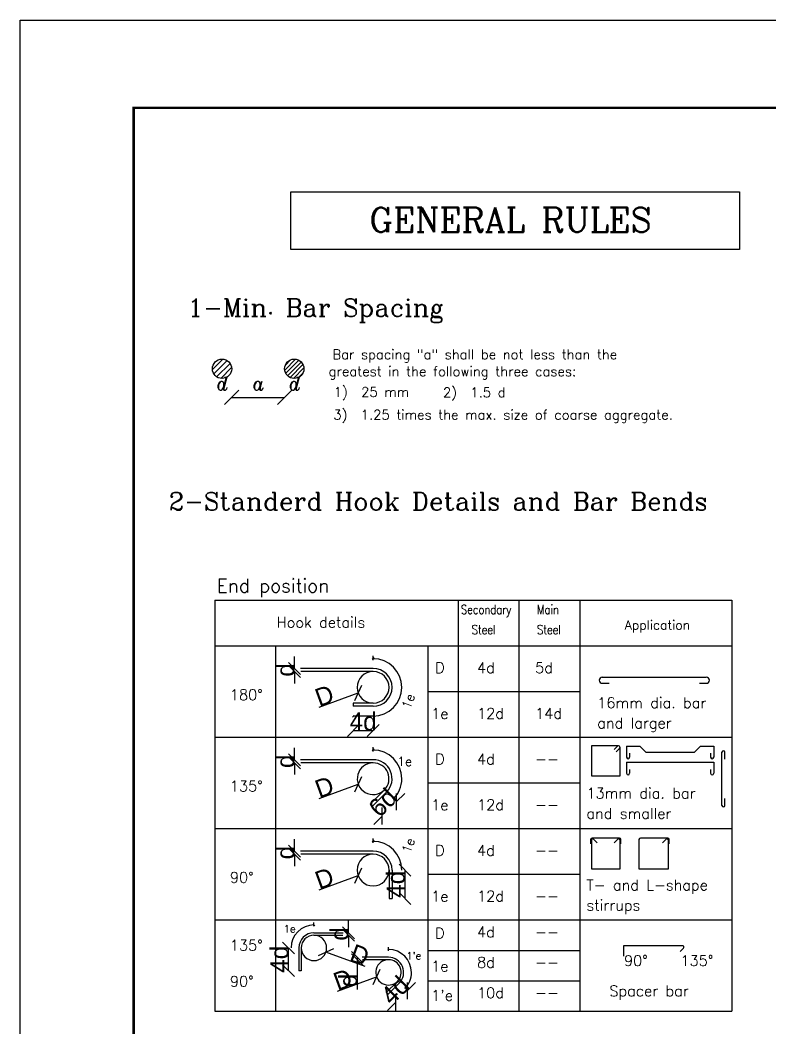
# Model space of a CAD drawing. Extents: x 166525 to 167198, y 178739 to 179747.
# Drawn here: x 166613.83 to 166624.19, y 179622.13 to 179636.04 of the extents above; entities that cross this region are included whole.
import ezdxf
from ezdxf.enums import TextEntityAlignment as Align

# ---------------------------------------------------------------- set-up
doc = ezdxf.new("R2010")
doc.units = 0
doc.header["$MEASUREMENT"] = 0
doc.linetypes.add('AUSGEZOGEN', pattern=[0])
doc.layers.get('0').update_dxf_attribs({"linetype": 'CONTINUOUS'})
doc.layers.get('DEFPOINTS').update_dxf_attribs({"linetype": 'CONTINUOUS'})
for name, color, linetype in [('1', 7, 'CONTINUOUS'), ('CL', 7, 'AUSGEZOGEN'), ('COVER', 7, 'CONTINUOUS'), ('DIMCEN', 4, 'CONTINUOUS'), ('HATCH', 40, 'CONTINUOUS'), ('MHATCH', 8, 'CONTINUOUS'), ('Steel', 2, 'CONTINUOUS'), ('TEXT', 7, 'CONTINUOUS')]:
    doc.layers.add(name, color=color, linetype=linetype)
doc.styles.add('ITALICC', font='italicc')
doc.styles.add('ROMANC', font='romanc', dxfattribs={"height": 30})
doc.styles.add('ROMANS', font='romans.shx')
doc.dimstyles.new('1', dxfattribs={"dimtxt": 0.18, "dimasz": 0, "dimexe": 0, "dimexo": 0, "dimgap": 0.1, "dimtad": 1, "dimlfac": 0.5, "dimzin": 0, "dimdsep": 46, "dimtxsty": 'ITALICC', "dimtsz": 0.1, "dimcen": 0, "dimse1": 1, "dimse2": 1, "dimclrd": 256, "dimclre": 256, "dimclrt": 6, "dimadec": 0, "dimazin": 0, "dimtfac": 5, "dimtix": 1, "dimtofl": 0, "dimtmove": 2, "dimatfit": 3, "dimfxl": 1, "dimtolj": 1, "dimtzin": 0, "dimarcsym": 0})
doc.dimstyles.new('mais 1-100 plan', dxfattribs={"dimtxt": 0.25, "dimasz": 0.1635, "dimexe": 0.18, "dimexo": 0.0625, "dimgap": 0, "dimtad": 1, "dimzin": 0, "dimdsep": 46, "dimtxsty": 'Standard', "dimblk": 'OBLIQUE', "dimcen": 0, "dimse1": 1, "dimse2": 1, "dimclrd": 8, "dimclrt": 4, "dimadec": 0, "dimazin": 0, "dimtfac": 1, "dimtix": 1, "dimtofl": 0, "dimtmove": 0, "dimatfit": 3, "dimldrblk": 'OBLIQUE', "dimfxl": 0.18, "dimtolj": 1, "dimtzin": 0, "dimarcsym": 0})

# ---------------------------------------------------------------- blocks, each defined once
blk = doc.blocks.new('*D144')
at = {"layer": 'DEFPOINTS', "color": 0, "transparency": 16777216}
for p in [(166616.756, 179631.119), (166617.487, 179631.119), (166617.487, 179630.835)]:
    blk.add_point(p, dxfattribs=at)
at = {"layer": 'TEXT', "lineweight": -2, "transparency": 16777216}
for p, q in [((166616.656, 179630.735), (166616.856, 179630.935)), ((166617.387, 179630.735), (166617.587, 179630.935)), ((166616.756, 179630.835), (166617.487, 179630.835))]:
    blk.add_line(p, q, dxfattribs=at)
at = {"layer": 'TEXT', "color": 6, "transparency": 16777216, "insert": (166617.121, 179631.025), "char_height": 0.18, "attachment_point": 5, "style": 'ITALICC'}
blk.add_mtext('\\A1;{a}', dxfattribs=at)
blk = doc.blocks.new('*D145')
at = {"layer": 'DEFPOINTS', "color": 0, "transparency": 16777216}
for p in [(166616.488, 179631.119), (166616.756, 179631.119), (166616.756, 179630.835)]:
    blk.add_point(p, dxfattribs=at)
at = {"layer": 'TEXT', "color": 6, "transparency": 16777216, "insert": (166616.622, 179631.025), "char_height": 0.18, "attachment_point": 5, "style": 'ITALICC'}
blk.add_mtext('\\A1;{d}', dxfattribs=at)
blk = doc.blocks.new('*D146')
at = {"layer": 'DEFPOINTS', "color": 0, "transparency": 16777216}
for p in [(166617.487, 179631.119), (166617.754, 179631.119), (166617.754, 179630.835)]:
    blk.add_point(p, dxfattribs=at)
at = {"layer": 'TEXT', "color": 6, "transparency": 16777216, "insert": (166617.621, 179631.025), "char_height": 0.18, "attachment_point": 5, "style": 'ITALICC'}
blk.add_mtext('\\A1;{d}', dxfattribs=at)
blk = doc.blocks.new('_OBLIQUE')
at = {"color": 0, "linetype": 'ByBlock'}
blk.add_line((-0.5, -0.5), (0.5, 0.5), dxfattribs=at)
blk = doc.blocks.new('*D147')
at = {"color": 8, "linetype": 'Continuous', "lineweight": -2, "transparency": 16777216}
blk.add_line((166617.54, 179622.917), (166617.54, 179623.231), dxfattribs=at)
at = {"layer": 'DEFPOINTS', "color": 0, "linetype": 'Continuous', "transparency": 16777216}
for p in [(166617.54, 179623.231), (166617.63, 179623.231), (166617.63, 179622.917)]:
    blk.add_point(p, dxfattribs=at)
at = {"color": 8, "linetype": 'Continuous', "lineweight": -2, "transparency": 16777216, "xscale": 0.1635000000000001, "yscale": 0.1635000000000001, "zscale": 0.1635000000000001}
for p, rotation in [((166617.54, 179623.231), 90), ((166617.54, 179622.917), 270)]:
    blk.add_blockref('_OBLIQUE', p, dxfattribs=dict(at, rotation=rotation))
at = {"color": 4, "linetype": 'Continuous', "transparency": 16777216, "insert": (166617.415, 179623.074), "char_height": 0.25, "attachment_point": 5, "rotation": 90}
blk.add_mtext('\\A1;{4d}', dxfattribs=at)
blk = doc.blocks.new('*D148')
at = {"color": 8, "linetype": 'Continuous', "lineweight": -2, "transparency": 16777216}
blk.add_line((166618.599, 179622.973), (166618.057, 179623.171), dxfattribs=at)
at = {"layer": 'DEFPOINTS', "color": 0, "linetype": 'Continuous', "transparency": 16777216}
for p in [(166617.728, 179623.292), (166618.057, 179623.171)]:
    blk.add_point(p, dxfattribs=at)
at = {"color": 8, "linetype": 'Continuous', "lineweight": -2, "transparency": 16777216, "xscale": 0.1635000000000001, "yscale": 0.1635000000000001, "zscale": 0.1635000000000001, "rotation": 159.8860967569971}
blk.add_blockref('_OBLIQUE', (166618.057, 179623.171), dxfattribs=at)
at = {"color": 4, "linetype": 'Continuous', "transparency": 16777216, "insert": (166618.525, 179623.133), "char_height": 0.25, "attachment_point": 5, "rotation": 339.8861}
blk.add_mtext('\\A1;{D}', dxfattribs=at)
blk = doc.blocks.new('*D149')
at = {"color": 8, "linetype": 'Continuous', "lineweight": -2, "transparency": 16777216}
for p, q in [((166617.623, 179625.829), (166617.623, 179625.993)), ((166617.623, 179625.787), (166617.623, 179625.624))]:
    blk.add_line(p, q, dxfattribs=at)
at = {"layer": 'DEFPOINTS', "color": 0, "linetype": 'Continuous', "transparency": 16777216}
for p in [(166617.623, 179625.787), (166617.708, 179625.829), (166617.713, 179625.787)]:
    blk.add_point(p, dxfattribs=at)
at = {"color": 8, "linetype": 'Continuous', "lineweight": -2, "transparency": 16777216, "xscale": 0.1635000000000001, "yscale": 0.1635000000000001, "zscale": 0.1635000000000001}
for p, rotation in [((166617.623, 179625.829), 270), ((166617.623, 179625.787), 90)]:
    blk.add_blockref('_OBLIQUE', p, dxfattribs=dict(at, rotation=rotation))
at = {"color": 4, "linetype": 'Continuous', "transparency": 16777216, "insert": (166617.498, 179625.808), "char_height": 0.25, "attachment_point": 5, "rotation": 90}
blk.add_mtext('\\A1;{d}', dxfattribs=at)
blk = doc.blocks.new('*D150')
at = {"color": 8, "linetype": 'Continuous', "lineweight": -2, "transparency": 16777216}
for p, q in [((166617.623, 179624.568), (166617.623, 179624.731)), ((166617.623, 179624.526), (166617.623, 179624.362))]:
    blk.add_line(p, q, dxfattribs=at)
at = {"layer": 'DEFPOINTS', "color": 0, "linetype": 'Continuous', "transparency": 16777216}
for p in [(166617.708, 179624.568), (166617.623, 179624.526), (166617.713, 179624.526)]:
    blk.add_point(p, dxfattribs=at)
at = {"color": 8, "linetype": 'Continuous', "lineweight": -2, "transparency": 16777216, "xscale": 0.1635000000000001, "yscale": 0.1635000000000001, "zscale": 0.1635000000000001}
for p, rotation in [((166617.623, 179624.568), 270), ((166617.623, 179624.526), 90)]:
    blk.add_blockref('_OBLIQUE', p, dxfattribs=dict(at, rotation=rotation))
at = {"color": 4, "linetype": 'Continuous', "transparency": 16777216, "insert": (166617.498, 179624.547), "char_height": 0.25, "attachment_point": 5, "rotation": 90}
blk.add_mtext('\\A1;{d}', dxfattribs=at)
blk = doc.blocks.new('*D151')
at = {"color": 8, "linetype": 'Continuous', "lineweight": -2, "transparency": 16777216}
for p, q in [((166617.623, 179627.091), (166617.623, 179627.255)), ((166617.623, 179627.049), (166617.623, 179626.885))]:
    blk.add_line(p, q, dxfattribs=at)
at = {"layer": 'DEFPOINTS', "color": 0, "linetype": 'Continuous', "transparency": 16777216}
for p in [(166617.623, 179627.049), (166617.708, 179627.091), (166617.713, 179627.049)]:
    blk.add_point(p, dxfattribs=at)
at = {"color": 8, "linetype": 'Continuous', "lineweight": -2, "transparency": 16777216, "xscale": 0.1635000000000001, "yscale": 0.1635000000000001, "zscale": 0.1635000000000001}
for p, rotation in [((166617.623, 179627.091), 270), ((166617.623, 179627.049), 90)]:
    blk.add_blockref('_OBLIQUE', p, dxfattribs=dict(at, rotation=rotation))
at = {"color": 4, "linetype": 'Continuous', "transparency": 16777216, "insert": (166617.498, 179627.07), "char_height": 0.25, "attachment_point": 5, "rotation": 90}
blk.add_mtext('\\A1;{d}', dxfattribs=at)
blk = doc.blocks.new('*D154')
at = {"color": 8, "linetype": 'Continuous', "lineweight": -2, "transparency": 16777216}
blk.add_line((166619.151, 179623.913), (166619.151, 179624.306), dxfattribs=at)
at = {"layer": 'DEFPOINTS', "color": 0, "linetype": 'Continuous', "transparency": 16777216}
for p in [(166619.039, 179624.306), (166619.151, 179624.306), (166619.039, 179623.913)]:
    blk.add_point(p, dxfattribs=at)
at = {"color": 8, "linetype": 'Continuous', "lineweight": -2, "transparency": 16777216, "xscale": 0.1635000000000001, "yscale": 0.1635000000000001, "zscale": 0.1635000000000001}
for p, rotation in [((166619.151, 179624.306), 90), ((166619.151, 179623.913), 270)]:
    blk.add_blockref('_OBLIQUE', p, dxfattribs=dict(at, rotation=rotation))
at = {"color": 4, "linetype": 'Continuous', "transparency": 16777216, "insert": (166619.026, 179624.11), "char_height": 0.25, "attachment_point": 5, "rotation": 90}
blk.add_mtext('\\A1;{4d}', dxfattribs=at)
blk = doc.blocks.new('*D155')
at = {"color": 8, "linetype": 'Continuous', "lineweight": -2, "transparency": 16777216}
for p, q in [((166619.179, 179622.637), (166619.295, 179622.752)), ((166619.024, 179622.481), (166618.908, 179622.366))]:
    blk.add_line(p, q, dxfattribs=at)
at = {"layer": 'DEFPOINTS', "color": 0, "linetype": 'Continuous', "transparency": 16777216}
for p in [(166619.102, 179622.714), (166618.947, 179622.558), (166619.024, 179622.481)]:
    blk.add_point(p, dxfattribs=at)
at = {"color": 8, "linetype": 'Continuous', "lineweight": -2, "transparency": 16777216, "xscale": 0.1635000000000001, "yscale": 0.1635000000000001, "zscale": 0.1635000000000001}
for p, rotation in [((166619.179, 179622.637), 225), ((166619.024, 179622.481), 45)]:
    blk.add_blockref('_OBLIQUE', p, dxfattribs=dict(at, rotation=rotation))
at = {"color": 4, "linetype": 'Continuous', "transparency": 16777216, "insert": (166619.013, 179622.647), "char_height": 0.25, "attachment_point": 5, "rotation": 45}
blk.add_mtext('\\A1;{4d}', dxfattribs=at)
blk = doc.blocks.new('*D95')
at = {"color": 8, "linetype": 'Continuous', "lineweight": -2, "transparency": 16777216}
for p, q in [((166618.369, 179623.44), (166618.369, 179623.604)), ((166618.369, 179623.407), (166618.369, 179623.243))]:
    blk.add_line(p, q, dxfattribs=at)
at = {"layer": 'DEFPOINTS', "color": 0, "linetype": 'Continuous', "transparency": 16777216}
for p in [(166618.441, 179623.44), (166618.369, 179623.407), (166618.437, 179623.407)]:
    blk.add_point(p, dxfattribs=at)
at = {"color": 8, "linetype": 'Continuous', "lineweight": -2, "transparency": 16777216, "xscale": 0.1635000000000001, "yscale": 0.1635000000000001, "zscale": 0.1635000000000001}
for p, rotation in [((166618.369, 179623.44), 270), ((166618.369, 179623.407), 90)]:
    blk.add_blockref('_OBLIQUE', p, dxfattribs=dict(at, rotation=rotation))
at = {"color": 4, "linetype": 'Continuous', "transparency": 16777216, "insert": (166618.244, 179623.424), "char_height": 0.25, "attachment_point": 5, "rotation": 90}
blk.add_mtext('\\A1;{d}', dxfattribs=at)
blk = doc.blocks.new('*D96')
at = {"color": 8, "linetype": 'Continuous', "lineweight": -2, "transparency": 16777216}
for p, q in [((166618.492, 179623.102), (166618.492, 179623.069)), ((166618.492, 179623.069), (166618.492, 179622.655))]:
    blk.add_line(p, q, dxfattribs=at)
at = {"layer": 'DEFPOINTS', "color": 0, "linetype": 'Continuous', "transparency": 16777216}
for p in [(166618.492, 179623.069), (166618.56, 179623.102), (166618.564, 179623.069)]:
    blk.add_point(p, dxfattribs=at)
at = {"color": 8, "linetype": 'Continuous', "lineweight": -2, "transparency": 16777216, "xscale": 0.1635000000000001, "yscale": 0.1635000000000001, "zscale": 0.1635000000000001}
for p, rotation in [((166618.492, 179623.102), 90), ((166618.492, 179623.069), 270)]:
    blk.add_blockref('_OBLIQUE', p, dxfattribs=dict(at, rotation=rotation))
at = {"color": 4, "linetype": 'Continuous', "transparency": 16777216, "insert": (166618.367, 179622.78), "char_height": 0.25, "attachment_point": 5, "rotation": 90}
blk.add_mtext('\\A1;{d}', dxfattribs=at)
blk = doc.blocks.new('*D97')
at = {"color": 8, "linetype": 'Continuous', "lineweight": -2, "transparency": 16777216}
blk.add_line((166618.436, 179626.233), (166618.711, 179626.233), dxfattribs=at)
at = {"layer": 'DEFPOINTS', "color": 0, "linetype": 'Continuous', "transparency": 16777216}
for p in [(166618.436, 179626.345), (166618.711, 179626.345), (166618.711, 179626.233)]:
    blk.add_point(p, dxfattribs=at)
at = {"color": 8, "linetype": 'Continuous', "lineweight": -2, "transparency": 16777216, "xscale": 0.1635000000000001, "yscale": 0.1635000000000001, "zscale": 0.1635000000000001, "rotation": 180}
blk.add_blockref('_OBLIQUE', (166618.436, 179626.233), dxfattribs=at)
at = {"color": 8, "linetype": 'Continuous', "lineweight": -2, "transparency": 16777216, "xscale": 0.1635000000000001, "yscale": 0.1635000000000001, "zscale": 0.1635000000000001}
blk.add_blockref('_OBLIQUE', (166618.711, 179626.233), dxfattribs=at)
at = {"color": 4, "linetype": 'Continuous', "transparency": 16777216, "insert": (166618.573, 179626.358), "char_height": 0.25, "attachment_point": 5}
blk.add_mtext('\\A1;{4d}', dxfattribs=at)
blk = doc.blocks.new('*D98')
at = {"color": 8, "linetype": 'Continuous', "lineweight": -2, "transparency": 16777216}
blk.add_line((166617.963, 179624.033), (166618.505, 179624.231), dxfattribs=at)
at = {"layer": 'DEFPOINTS', "color": 0, "linetype": 'Continuous', "transparency": 16777216}
for p in [(166618.917, 179624.382), (166618.505, 179624.231)]:
    blk.add_point(p, dxfattribs=at)
at = {"color": 8, "linetype": 'Continuous', "lineweight": -2, "transparency": 16777216, "xscale": 0.1635000000000001, "yscale": 0.1635000000000001, "zscale": 0.1635000000000001, "rotation": 20.11390323901913}
blk.add_blockref('_OBLIQUE', (166618.505, 179624.231), dxfattribs=at)
at = {"color": 4, "linetype": 'Continuous', "transparency": 16777216, "insert": (166618.037, 179624.193), "char_height": 0.25, "attachment_point": 5, "rotation": 20.1139}
blk.add_mtext('\\A1;{D}', dxfattribs=at)
blk = doc.blocks.new('*D99')
at = {"color": 8, "linetype": 'Continuous', "lineweight": -2, "transparency": 16777216}
blk.add_line((166618.216, 179622.634), (166618.758, 179622.833), dxfattribs=at)
at = {"layer": 'DEFPOINTS', "color": 0, "linetype": 'Continuous', "transparency": 16777216}
for p in [(166619.088, 179622.953), (166618.758, 179622.833)]:
    blk.add_point(p, dxfattribs=at)
at = {"color": 8, "linetype": 'Continuous', "lineweight": -2, "transparency": 16777216, "xscale": 0.1635000000000001, "yscale": 0.1635000000000001, "zscale": 0.1635000000000001, "rotation": 20.11390324048867}
blk.add_blockref('_OBLIQUE', (166618.758, 179622.833), dxfattribs=at)
at = {"color": 4, "linetype": 'Continuous', "transparency": 16777216, "insert": (166618.291, 179622.795), "char_height": 0.25, "attachment_point": 5, "rotation": 20.1139}
blk.add_mtext('\\A1;{D}', dxfattribs=at)
blk = doc.blocks.new('*D100')
at = {"color": 8, "linetype": 'Continuous', "lineweight": -2, "transparency": 16777216}
blk.add_line((166617.963, 179626.556), (166618.505, 179626.754), dxfattribs=at)
at = {"layer": 'DEFPOINTS', "color": 0, "linetype": 'Continuous', "transparency": 16777216}
for p in [(166618.917, 179626.905), (166618.505, 179626.754)]:
    blk.add_point(p, dxfattribs=at)
at = {"color": 8, "linetype": 'Continuous', "lineweight": -2, "transparency": 16777216, "xscale": 0.1635000000000001, "yscale": 0.1635000000000001, "zscale": 0.1635000000000001, "rotation": 20.1139032480667}
blk.add_blockref('_OBLIQUE', (166618.505, 179626.754), dxfattribs=at)
at = {"color": 4, "linetype": 'Continuous', "transparency": 16777216, "insert": (166618.037, 179626.716), "char_height": 0.25, "attachment_point": 5, "rotation": 20.1139}
blk.add_mtext('\\A1;{D}', dxfattribs=at)
blk = doc.blocks.new('*D101')
at = {"color": 8, "linetype": 'Continuous', "lineweight": -2, "transparency": 16777216}
blk.add_line((166617.963, 179625.294), (166618.505, 179625.493), dxfattribs=at)
at = {"layer": 'DEFPOINTS', "color": 0, "linetype": 'Continuous', "transparency": 16777216}
for p in [(166618.917, 179625.643), (166618.505, 179625.493)]:
    blk.add_point(p, dxfattribs=at)
at = {"color": 8, "linetype": 'Continuous', "lineweight": -2, "transparency": 16777216, "xscale": 0.1635000000000001, "yscale": 0.1635000000000001, "zscale": 0.1635000000000001, "rotation": 20.11390324615694}
blk.add_blockref('_OBLIQUE', (166618.505, 179625.493), dxfattribs=at)
at = {"color": 4, "linetype": 'Continuous', "transparency": 16777216, "insert": (166618.037, 179625.454), "char_height": 0.25, "attachment_point": 5, "rotation": 20.1139}
blk.add_mtext('\\A1;{D}', dxfattribs=at)
blk = doc.blocks.new('*D102')
at = {"color": 8, "linetype": 'Continuous', "lineweight": -2, "transparency": 16777216}
for p, q in [((166619.031, 179625.247), (166619.147, 179625.363)), ((166618.837, 179625.053), (166618.721, 179624.937))]:
    blk.add_line(p, q, dxfattribs=at)
at = {"layer": 'DEFPOINTS', "color": 0, "linetype": 'Continuous', "transparency": 16777216}
for p in [(166618.935, 179625.344), (166618.74, 179625.149), (166618.837, 179625.053)]:
    blk.add_point(p, dxfattribs=at)
at = {"color": 8, "linetype": 'Continuous', "lineweight": -2, "transparency": 16777216, "xscale": 0.1635000000000001, "yscale": 0.1635000000000001, "zscale": 0.1635000000000001}
for p, rotation in [((166619.031, 179625.247), 225), ((166618.837, 179625.053), 45)]:
    blk.add_blockref('_OBLIQUE', p, dxfattribs=dict(at, rotation=rotation))
at = {"color": 4, "linetype": 'Continuous', "transparency": 16777216, "insert": (166618.846, 179625.239), "char_height": 0.25, "attachment_point": 5, "rotation": 45}
blk.add_mtext('\\A1;{6d}', dxfattribs=at)

msp = doc.modelspace()

# ---------------------------------------------------------------- hatches: boundary and pattern name
at = {"layer": 'HATCH', "linetype": 'Continuous'}
h = msp.add_hatch(dxfattribs=at)
h.set_pattern_fill('ANSI31', color=256, scale=0.44557, style=0)
h.set_pattern_definition([(45, (166547.30556, 179603.85878), (-0.039383194, 0.039383194), [])])
h.paths.add_polyline_path([(166616.75579, 179631.22896, 1), (166616.48845, 179631.22896, 1)])
h = msp.add_hatch(dxfattribs=at)
h.set_pattern_fill('ANSI31', color=256, scale=0.334177, style=0)
h.set_pattern_definition([(45, (166547.30556, 179603.85878), (-0.029537396, 0.029537396), [])])
h.paths.add_polyline_path([(166617.75436, 179631.22896, 1), (166617.48701, 179631.22896, 1)])

# ---------------------------------------------------------------- linework, layer by layer
at = {"color": 9, "linetype": 'ByBlock'}
for p, q in [((166618.71064, 179627.20456), (166618.71064, 179627.26725)), ((166618.42307, 179626.41717), (166618.4483, 179626.4424)), ((166618.71064, 179626.42978), (166618.43568, 179626.42978)), ((166618.71064, 179625.94297), (166618.71064, 179626.00566)), ((166618.71064, 179624.68139), (166618.71064, 179624.74407)), ((166617.89264, 179623.53128), (166617.89264, 179623.58142)), ((166618.92299, 179623.19313), (166618.92299, 179623.24328))]:
    msp.add_line(p, q, dxfattribs=at)
for centre, radius, start, end in [((166618.71064, 179626.82958), 0.39561, 0, 90), ((166618.71064, 179626.82958), 0.39636, 270, 0), ((166618.71064, 179625.56799), 0.39561, 0, 90), ((166618.71064, 179625.56799), 0.39636, 315, 0), ((166617.89264, 179623.23129), 0.31649, 90, 180), ((166618.92299, 179622.89315), 0.31649, 0, 90), ((166618.92299, 179622.89315), 0.31709, 315, 0)]:
    msp.add_arc(centre, radius, start, end, dxfattribs=at)
at = {"layer": '1', "color": 7}
for p, q in [((166616.52063, 179628.03279), (166623.66962, 179628.03279)), ((166616.52063, 179628.03279), (166616.52063, 179622.35565)), ((166619.88486, 179628.03279), (166619.88486, 179622.35565)), ((166621.56697, 179628.03279), (166621.56697, 179622.35565)), ((166623.66962, 179628.03279), (166623.66962, 179622.35565)), ((166616.52063, 179627.402), (166623.66962, 179627.402)), ((166617.36168, 179627.402), (166617.36168, 179622.35565)), ((166616.52063, 179626.14041), (166623.66962, 179626.14041)), ((166616.52063, 179624.87883), (166623.66962, 179624.87883)), ((166616.52063, 179623.61724), (166623.66962, 179623.61724)), ((166616.52063, 179622.35565), (166623.66962, 179622.35565))]:
    msp.add_line(p, q, dxfattribs=at)
at = {"layer": '1'}
for p, q in [((166620.72592, 179628.03279), (166620.72592, 179622.35565)), ((166619.46433, 179627.402), (166619.46433, 179622.35565)), ((166618.71064, 179627.091), (166617.70755, 179627.091)), ((166618.71064, 179627.04895), (166617.71286, 179627.04895)), ((166621.87809, 179626.96997), (166623.31546, 179626.96997)), ((166621.87809, 179626.88586), (166621.97323, 179626.88586)), ((166623.22032, 179626.88586), (166623.31546, 179626.88586)), ((166618.71064, 179626.61021), (166618.43568, 179626.61021)), ((166618.43568, 179626.61021), (166618.43568, 179626.56816)), ((166618.71064, 179626.56816), (166618.43568, 179626.56816)), ((166622.0869, 179626.01577), (166622.04116, 179625.97003)), ((166622.11664, 179625.98604), (166622.07089, 179625.94029)), ((166622.21342, 179626.01941), (166622.39482, 179626.01941)), ((166622.21342, 179626.01941), (166622.21342, 179625.86469)), ((166622.39482, 179626.01941), (166622.47892, 179625.9353)), ((166622.47892, 179625.9353), (166623.15177, 179625.9353)), ((166623.23588, 179626.01941), (166623.15177, 179625.9353)), ((166623.23588, 179626.01941), (166623.41728, 179626.01941)), ((166623.41728, 179626.01941), (166623.41728, 179625.86469)), ((166623.53124, 179625.20026), (166623.53124, 179625.93276)), ((166623.57329, 179625.83762), (166623.57329, 179625.93276)), ((166618.71064, 179625.82942), (166617.70755, 179625.82942)), ((166618.71064, 179625.78736), (166617.71286, 179625.78736)), ((166622.21342, 179625.7971), (166623.41728, 179625.7971)), ((166622.21342, 179625.7971), (166622.21342, 179625.64238)), ((166622.25547, 179625.91891), (166622.25547, 179625.86469)), ((166623.37522, 179625.91891), (166623.37522, 179625.86469)), ((166623.41728, 179625.7971), (166623.41728, 179625.64238)), ((166622.25547, 179625.6966), (166622.25547, 179625.64238)), ((166623.37522, 179625.6966), (166623.37522, 179625.64238)), ((166618.86576, 179625.41288), (166618.67133, 179625.21845)), ((166618.89549, 179625.38314), (166618.70107, 179625.18872)), ((166623.57329, 179625.20026), (166623.57329, 179625.2954)), ((166618.67133, 179625.21845), (166618.70107, 179625.18872)), ((166621.7159, 179624.72768), (166621.7159, 179624.6688)), ((166621.72637, 179624.71485), (166621.72637, 179624.3238)), ((166622.11434, 179624.7487), (166621.73693, 179624.7487)), ((166621.76227, 179624.72972), (166621.80801, 179624.68397)), ((166622.0869, 179624.72972), (166622.04116, 179624.68397)), ((166622.1228, 179624.3238), (166622.1228, 179624.71485)), ((166622.13537, 179624.6688), (166622.13537, 179624.72768)), ((166622.38412, 179624.72768), (166622.38412, 179624.3238)), ((166622.78256, 179624.7487), (166622.40515, 179624.7487)), ((166622.75512, 179624.72972), (166622.70937, 179624.68397)), ((166622.79101, 179624.3238), (166622.79101, 179624.71485)), ((166622.80358, 179624.6688), (166622.80358, 179624.72768)), ((166618.71064, 179624.56783), (166617.70755, 179624.56783)), ((166618.71064, 179624.52578), (166617.71286, 179624.52578)), ((166618.93001, 179624.30641), (166618.93001, 179623.913)), ((166618.97206, 179624.30641), (166618.97206, 179623.913)), ((166621.72637, 179624.3238), (166622.1228, 179624.3238)), ((166622.38412, 179624.3238), (166622.79101, 179624.3238)), ((166618.93001, 179623.913), (166618.97206, 179623.913)), ((166617.89264, 179623.44043), (166618.29467, 179623.44043)), ((166617.89264, 179623.40679), (166618.29042, 179623.40679)), ((166617.6835, 179623.23129), (166617.6835, 179622.91657)), ((166617.71714, 179623.23129), (166617.71714, 179622.91657)), ((166622.98588, 179623.26187), (166622.17034, 179623.26187)), ((166622.17034, 179623.26187), (166622.17034, 179623.11614)), ((166623.00074, 179623.22598), (166622.955, 179623.18023)), ((166618.92299, 179623.10229), (166618.56003, 179623.10229)), ((166618.92299, 179623.06864), (166618.56428, 179623.06864)), ((166617.71714, 179622.91657), (166617.6835, 179622.91657)), ((166619.04709, 179622.76905), (166618.89155, 179622.61352)), ((166619.07087, 179622.74526), (166618.91534, 179622.58973)), ((166618.89155, 179622.61352), (166618.91534, 179622.58973))]:
    msp.add_line(p, q, dxfattribs=at)
at = {"layer": '1', "color": 2}
for p, q in [((166619.46433, 179626.77121), (166621.56697, 179626.77121)), ((166619.46433, 179625.50962), (166621.56697, 179625.50962)), ((166619.46433, 179624.24803), (166621.56697, 179624.24803)), ((166619.46433, 179623.19671), (166621.56697, 179623.19671)), ((166619.46433, 179622.77618), (166621.56697, 179622.77618))]:
    msp.add_line(p, q, dxfattribs=at)
at = {"layer": '1'}
for points in [[(166622.10177, 179626.02193), (166621.72637, 179626.02193)], [(166621.72637, 179626.02193), (166621.72637, 179625.60985), (166622.1228, 179625.60985), (166622.1228, 179626.0009)]]:
    msp.add_lwpolyline(points, dxfattribs=at)
at = {"layer": '1', "color": 9}
for centre, radius, start, end in [((166618.71064, 179626.82958), 0.21937, 90, 270), ((166617.89264, 179623.23129), 0.1755, 180, 90), ((166618.92299, 179622.89315), 0.1755, 90, 315)]:
    msp.add_arc(centre, radius, start, end, dxfattribs=at)
at = {"layer": '1'}
for centre, radius, start, end in [((166618.71064, 179626.82958), 0.26142, 270, 90), ((166618.71064, 179626.82958), 0.21937, 270, 90), ((166621.87809, 179626.92792), 0.04205, 90, 270), ((166623.31546, 179626.92792), 0.04205, 270, 90), ((166622.10177, 179626.0009), 0.02103, 315, 135), ((166623.55226, 179625.93276), 0.02103, 0, 180), ((166618.71064, 179625.56799), 0.26142, 315, 90), ((166618.71064, 179625.56799), 0.21937, 315, 90), ((166622.23444, 179625.86469), 0.02103, 180, 0), ((166623.39625, 179625.86469), 0.02103, 180, 0), ((166622.23444, 179625.64238), 0.02103, 180, 0), ((166623.39625, 179625.64238), 0.02103, 180, 0), ((166623.55226, 179625.20026), 0.02103, 180, 0), ((166621.73693, 179624.72768), 0.02103, 90, 180), ((166621.7474, 179624.71485), 0.02103, 45, 180), ((166622.10177, 179624.71485), 0.02103, 0, 135), ((166622.11434, 179624.72768), 0.02103, 0, 90), ((166622.40515, 179624.72768), 0.02103, 90, 180), ((166622.76999, 179624.71485), 0.02103, 0, 135), ((166622.78256, 179624.72768), 0.02103, 0, 90), ((166618.71064, 179624.30641), 0.26142, 0, 90), ((166618.71064, 179624.30641), 0.21937, 0, 90), ((166617.89264, 179623.23129), 0.20914, 90, 180), ((166617.89264, 179623.23129), 0.1755, 90, 180), ((166622.98588, 179623.24085), 0.02103, 315, 90), ((166618.92299, 179622.89315), 0.20914, 315, 90), ((166618.92299, 179622.89315), 0.1755, 315, 90)]:
    msp.add_arc(centre, radius, start, end, dxfattribs=at)
at = {"layer": 'COVER', "flags": 128}
msp.add_lwpolyline([(166613.8318, 179636.04424), (166673.75305, 179636.04424), (166673.75305, 179593.72174), (166613.8318, 179593.72174)], close=True, dxfattribs=at)
at = {"layer": 'DEFPOINTS', "color": 0, "linetype": 'ByBlock'}
for p in [(166618.71064, 179627.20456), (166618.71064, 179627.20456), (166619.05325, 179627.02739), (166618.90882, 179626.48633), (166618.43568, 179626.42978), (166618.71064, 179625.94297), (166618.71064, 179625.94297), (166618.71064, 179624.68139), (166618.71064, 179624.68139), (166617.89264, 179623.53128), (166617.89264, 179623.53128), (166618.92299, 179623.19313), (166618.92299, 179623.19313)]:
    msp.add_point(p, dxfattribs=at)
at = {"layer": 'DIMCEN'}
for centre, radius, start, end in [((166618.71064, 179625.56799), 0.21937, 90, 315), ((166618.71064, 179624.30641), 0.39561, 0, 90), ((166618.71064, 179624.30641), 0.21937, 90, 0)]:
    msp.add_arc(centre, radius, start, end, dxfattribs=at)
at = {"layer": 'MHATCH', "const_width": 0.03562, "flags": 128}
msp.add_lwpolyline([(166615.3993, 179634.83299), (166672.18555, 179634.83299), (166672.18555, 179594.93299), (166615.3993, 179594.93299)], close=True, dxfattribs=at)
at = {"layer": 'MHATCH'}
msp.add_lwpolyline([(166615.75555, 179634.83299), (166672.18555, 179634.83299), (166672.18555, 179594.93299)], dxfattribs=at)
at = {"layer": 'Steel'}
msp.add_lwpolyline([(166617.57471, 179633.67403), (166623.77339, 179633.67403), (166623.77339, 179632.87884), (166617.57471, 179632.87884)], close=True, dxfattribs=at)
at = {"layer": 'TEXT'}
for centre in [(166616.62212, 179631.22896), (166617.62069, 179631.22896)]:
    msp.add_circle(centre, 0.13367, dxfattribs=at)

# ---------------------------------------------------------------- block references
at = {"color": 9, "linetype": 'ByBlock', "rotation": 180}
for p, xscale, yscale, zscale in [((166618.71064, 179627.22519), 0.02523173688678071, 0.02523173688678071, 0.02523173688678071), ((166618.71064, 179625.96361), 0.02523173688678071, 0.02523173688678071, 0.02523173688678071), ((166618.71064, 179624.70202), 0.02523173688678071, 0.02523173688678071, 0.02523173688678071), ((166617.89264, 179623.54778), -0.02018538949778304, 0.02018538949778304, 0.02018538950703455), ((166618.92299, 179623.20964), 0.02018538949778304, 0.02018538949778304, 0.02018538949778304)]:
    msp.add_blockref('_OBLIQUE', p, dxfattribs=dict(at, xscale=xscale, yscale=yscale, zscale=zscale))

# ---------------------------------------------------------------- texts
at = {"color": 2, "linetype": 'ByBlock', "attachment_point": 5, "style": 'ROMANS'}
for insert, char_height, rotation in [((166619.1971, 179626.63941), 0.126159, 68.647933), ((166619.14665, 179625.80688), 0.126159, 358.832158), ((166619.1971, 179624.6467), 0.126159, 68.647933), ((166617.5572, 179623.49549), 0.100927, 358.832158)]:
    msp.add_mtext('{1e}', dxfattribs=dict(at, insert=insert, char_height=char_height, rotation=rotation))
at = {"color": 2, "linetype": 'ByBlock', "insert": (166619.2718, 179623.12266), "char_height": 0.100927, "attachment_point": 5, "style": 'ROMANS'}
msp.add_mtext("{1'e}", dxfattribs=at)
at = {"layer": 'CL', "color": 7, "style": 'ROMANC'}
msp.add_text('GENERAL RULES', height=0.3384903, dxfattribs=at).set_placement((166620.60723, 179633.28759), align=Align.MIDDLE)
for s, p in [('1-Min. Bar Spacing', (166616.14757, 179631.9505)), ('2-Standerd Hook Details and Bar Bends', (166615.88562, 179629.27575))]:
    msp.add_text(s, height=0.2468158, dxfattribs=at).set_placement(p)
at = {"layer": 'TEXT', "style": 'ROMANS'}
for s, height, p in [('Bar spacing "a" shall be not less than the', 0.133671, (166618.14777, 179631.36028)), ('greatest in the following three cases:', 0.133671, (166618.09538, 179631.12783)), ('1)  25 mm', 0.133671, (166618.16615, 179630.84224)), ('2)  1.5 d', 0.133671, (166619.6756, 179630.83607)), ('3)  1.25 times the max. size of coarse aggregate.', 0.133671, (166618.16074, 179630.52754)), ('End position', 0.1871394, (166616.54828, 179628.1398)), ('Hook details', 0.1471851, (166617.37728, 179627.65461)), ('Application', 0.1261587, (166622.18876, 179627.62884)), ('D', 0.14719, (166619.56792, 179627.02719)), ('4d', 0.147185, (166620.1466, 179627.02719)), ('5d', 0.147185, (166620.94929, 179627.02719)), ('180%%D', 0.147185, (166616.73052, 179626.65442)), ('16mm dia. bar', 0.1471851, (166621.80798, 179626.54259)), ('1e', 0.147185, (166619.51192, 179626.39348)), ('12d', 0.147185, (166620.1466, 179626.3964)), ('14d', 0.147185, (166620.94929, 179626.3964)), ('and larger', 0.147185, (166621.80798, 179626.26302)), ('D', 0.14719, (166619.56792, 179625.76561)), ('4d', 0.147185, (166620.1466, 179625.76561)), ('--', 0.147185, (166620.94929, 179625.76561)), ('135%%D', 0.147185, (166616.73052, 179625.39284)), ('13mm dia. bar', 0.1471851, (166621.65864, 179625.29382)), ('1e', 0.147185, (166619.51192, 179625.1319)), ('12d', 0.147185, (166620.1466, 179625.13481)), ('--', 0.147185, (166620.94929, 179625.13481)), ('and smaller', 0.1471851, (166621.65864, 179625.01424)), ('D', 0.14719, (166619.56792, 179624.50402)), ('4d', 0.147185, (166620.1466, 179624.50402)), ('--', 0.147185, (166620.94929, 179624.50402)), ('90%%D', 0.147185, (166616.73052, 179624.13125)), ('T- and L-shape', 0.1471851, (166621.65864, 179624.0264)), ('1e', 0.147185, (166619.51192, 179623.87031)), ('12d', 0.147185, (166620.1466, 179623.87323)), ('--', 0.147185, (166620.94929, 179623.87323)), ('stirrups', 0.147185, (166621.65864, 179623.74682)), ('D', 0.14719, (166619.56792, 179623.36115)), ('4d', 0.147185, (166620.1466, 179623.37814)), ('--', 0.147185, (166620.94929, 179623.37814)), ('135%%D', 0.147185, (166616.73052, 179623.1935)), ('1e', 0.147185, (166619.51192, 179622.90515)), ('8d', 0.147185, (166620.1466, 179622.95761)), ('--', 0.147185, (166620.94929, 179622.95761)), ('90%%d', 0.147185, (166622.17815, 179622.9814)), ('135%%d', 0.147185, (166622.95742, 179622.9814)), ('90%%D', 0.147185, (166616.73052, 179622.69609)), ("1'e", 0.147185, (166619.51192, 179622.50127)), ('10d', 0.147185, (166620.1466, 179622.53708)), ('--', 0.147185, (166620.94929, 179622.53708)), ('Spacer bar', 0.147185, (166621.97542, 179622.5639))]:
    msp.add_text(s, height=height, dxfattribs=at).set_placement(p)
at = {"layer": 'TEXT', "style": 'ROMANS', "width": 0.8}
for s, p in [('Secondary', (166619.92427, 179627.84142)), ('Main', (166620.97587, 179627.84142)), ('Steel', (166620.07265, 179627.56443)), ('Steel', (166620.97587, 179627.56443))]:
    msp.add_text(s, height=0.126159, dxfattribs=at).set_placement(p)

# ---------------------------------------------------------------- dimensions: what is measured, and where the dimension line sits
at = {"color": 2, "linetype": 'Continuous'}
for base, p1, p2, angle, picture, middle in [((166617.62251, 179627.04895), (166617.70755, 179627.091), (166617.71286, 179627.04895), 90, '*D151', (166617.49751, 179627.06998)), ((166617.62251, 179625.78736), (166617.70755, 179625.82942), (166617.71286, 179625.78736), 90, '*D149', (166617.49751, 179625.80839)), ((166617.62251, 179624.52578), (166617.70755, 179624.56783), (166617.71286, 179624.52578), 90, '*D150', (166617.49751, 179624.5468)), ((166618.36929, 179623.40679), (166618.44117, 179623.44043), (166618.43692, 179623.40679), 270, '*D95', (166618.24429, 179623.42361))]:
    dim = msp.add_linear_dim(base=base, p1=p1, p2=p2, angle=angle, text='{d}', dimstyle='mais 1-100 plan', override={"dimfxlon": 1, "dimarcsym": 1}, dxfattribs=at)
    dim.commit()
    dim.dimension.update_dxf_attribs({"geometry": picture, "text_midpoint": middle})
for p1, p2, picture, middle in [((166618.91663, 179626.90502), (166618.50465, 179626.75414), '*D100', (166618.03723, 179626.71608)), ((166618.91663, 179625.64343), (166618.50465, 179625.49256), '*D101', (166618.03723, 179625.4545)), ((166618.91663, 179624.38185), (166618.50465, 179624.23097), '*D98', (166618.03723, 179624.19291)), ((166617.72785, 179623.29164), (166618.05743, 179623.17094), '*D148', (166618.52485, 179623.13288)), ((166619.08778, 179622.9535), (166618.7582, 179622.8328), '*D99', (166618.29078, 179622.79474))]:
    dim = msp.add_diameter_dim_2p(p1=p1, p2=p2, text='{D}', dimstyle='mais 1-100 plan', override={"dimfxlon": 1, "dimarcsym": 1}, dxfattribs=at)
    dim.commit()
    dim.dimension.update_dxf_attribs({"geometry": picture, "text_midpoint": middle})
dim = msp.add_linear_dim(base=(166618.71064, 179626.23344), p1=(166618.43568, 179626.34528), p2=(166618.71064, 179626.34528), text='{4d}', dimstyle='mais 1-100 plan', override={"dimfxlon": 1, "dimarcsym": 1}, dxfattribs=at)
dim.commit()
dim.dimension.update_dxf_attribs({"geometry": '*D97', "text_midpoint": (166618.57316, 179626.23344), "dimtype": 128})
for p1, p2, distance, text, picture, middle in [((166618.93481, 179625.34382), (166618.74039, 179625.1494), 0.13626, '{6d}', '*D102', (166618.84557, 179625.23864)), ((166619.10233, 179622.71381), (166618.94679, 179622.55827), 0.10901, '{4d}', '*D155', (166619.01326, 179622.64735))]:
    dim = msp.add_aligned_dim(p1=p1, p2=p2, distance=distance, text=text, dimstyle='mais 1-100 plan', override={"dimfxlon": 1, "dimarcsym": 1}, dxfattribs=at)
    dim.commit()
    dim.dimension.update_dxf_attribs({"geometry": picture, "text_midpoint": middle})
for base, p1, p2, angle, text, picture, middle in [((166619.15096, 179624.30641), (166619.03912, 179623.913), (166619.03912, 179624.30641), 90, '{4d}', '*D154', (166619.15096, 179624.1097)), ((166617.54038, 179623.23129), (166617.62986, 179622.91657), (166617.62986, 179623.23129), 270, '{4d}', '*D147', (166617.54038, 179623.07393)), ((166618.492, 179623.06864), (166618.56003, 179623.10229), (166618.56428, 179623.06864), 90, '{d}', '*D96', (166618.492, 179622.78014))]:
    dim = msp.add_linear_dim(base=base, p1=p1, p2=p2, angle=angle, text=text, dimstyle='mais 1-100 plan', override={"dimfxlon": 1, "dimarcsym": 1}, dxfattribs=at)
    dim.commit()
    dim.dimension.update_dxf_attribs({"geometry": picture, "text_midpoint": middle, "dimtype": 128})
at = {"layer": 'TEXT'}
for base, p1, p2, text, picture, middle in [((166616.75579, 179630.83498), (166616.48845, 179631.11901), (166616.75579, 179631.11901), '{d}', '*D145', (166616.62212, 179631.02498)), ((166617.48701, 179630.83498), (166616.75579, 179631.11901), (166617.48701, 179631.11901), '{a}', '*D144', (166617.1214, 179631.02498)), ((166617.75436, 179630.83498), (166617.48701, 179631.11901), (166617.75436, 179631.11901), '{d}', '*D146', (166617.62069, 179631.02498))]:
    dim = msp.add_linear_dim(base=base, p1=p1, p2=p2, text=text, dimstyle='1', dxfattribs=at)
    dim.commit()
    dim.dimension.update_dxf_attribs({"geometry": picture, "text_midpoint": middle})

doc.saveas('drawing.dxf')
